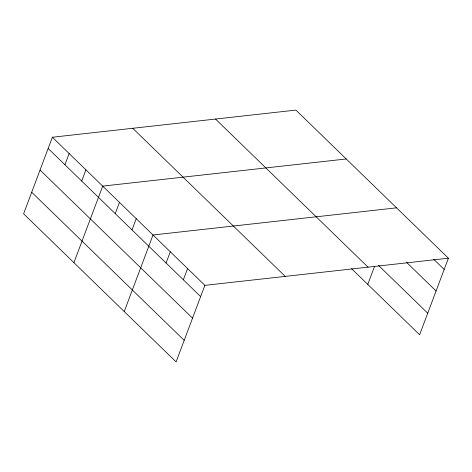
<?xml version="1.0" encoding="UTF-8"?>
<svg xmlns="http://www.w3.org/2000/svg" width="472" height="472" viewBox="0 0 472 472"><rect width="100%" height="100%" fill="white"/><g stroke="black" fill="none" stroke-linecap="round" stroke-linejoin="round"><path stroke-width="0.71" d="M448.4 258.202L295.909 110.094L52.374 137.24L23.6 213.798L176.091 361.906L204.866 285.348L448.4 258.202L419.626 334.76L351.528 268.621M64.924 164.769L69.148 153.53M81.697 181.059L85.922 169.826M73.921 262.674L102.695 186.115L346.236 158.97M115.245 213.645L119.469 202.405M132.018 229.935L136.243 218.701M124.242 311.549L153.017 234.991L396.557 207.845M166.079 263.01L170.298 251.777M183.36 279.796L187.585 268.562M367.776 284.404L374.615 266.214M433.703 259.264L444.176 269.441M406.746 262.509L436.075 290.994M378.497 265.388L427.726 313.202M215.545 119.056L368.03 267.164M132.744 128.284L285.23 276.391M52.374 137.24L204.866 285.348M48.15 148.474L200.641 296.581M40.049 170.032L192.541 318.14M31.701 192.24L184.192 340.347"/></g></svg>
